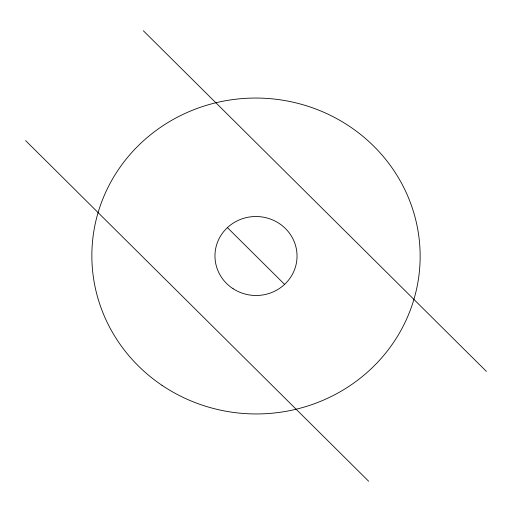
<?xml version="1.0" encoding="UTF-8"?>
<svg xmlns="http://www.w3.org/2000/svg" width="512" height="512" viewBox="0 0 512 512"><rect width="100%" height="100%" fill="white"/><g stroke="black" fill="none" stroke-linecap="round" stroke-linejoin="round"><path stroke-width="0.77" d="M143.373 30.79L486.4 371.398M227.418 227.616L284.582 284.384M25.6 140.602L368.627 481.21M233.062 288.704A41.037 39.488 1.4 0 0 296.941 258.822A41.037 39.488 1.4 0 0 238.003 220.48A41.037 39.488 1.4 0 0 233.062 288.704M161.997 385.318A164.154 157.952 1.4 0 0 419.539 269.894A164.154 157.952 1.4 0 0 186.464 112.794A164.154 157.952 1.4 0 0 161.997 385.318"/></g></svg>
